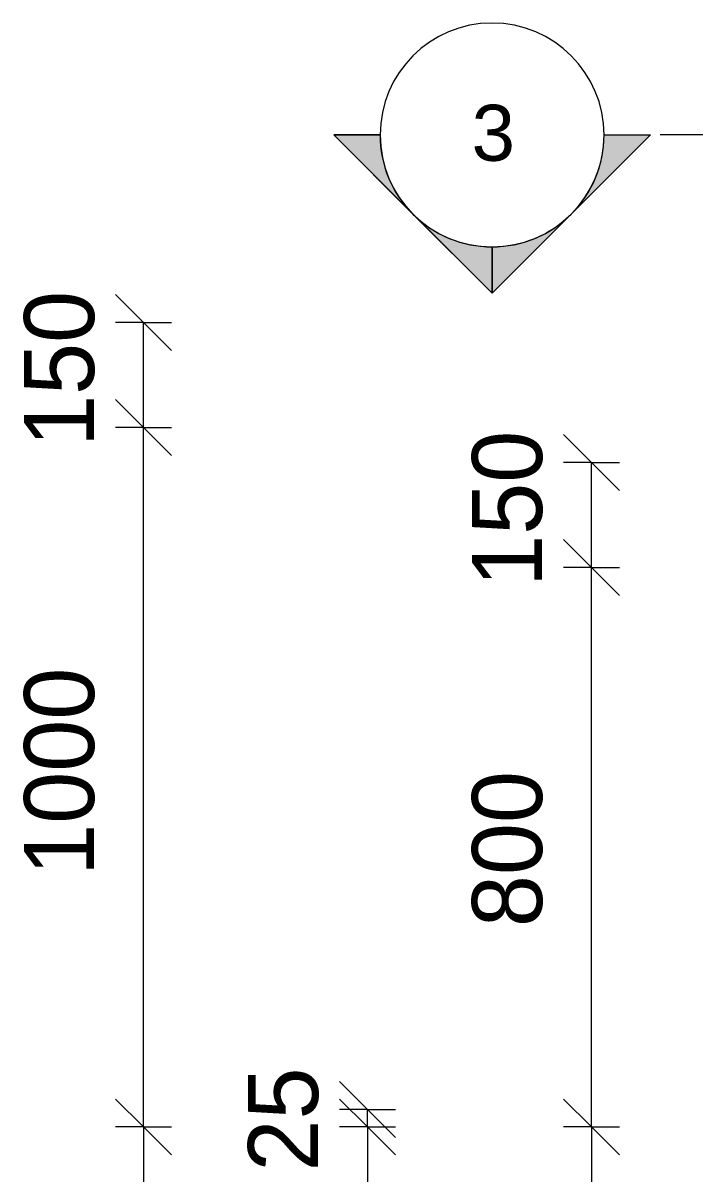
# Model space of a CAD drawing. Header units: millimetres. Extents: x -3747 to 9422, y -2678 to 8176.
# Drawn here: x 93 to 1065, y -1462 to 183 of the extents above; entities that cross this region are included whole.
import ezdxf

# ---------------------------------------------------------------- set-up
doc = ezdxf.new("R2010")
doc.units = ezdxf.units.MM
for name, color, linetype, lineweight in [('A-ANNO-DIMS', 211, 'Continuous', 9), ('A-ANNO-DIMS-40', 211, 'Continuous', 9), ('A-DETL-THIN', 151, 'Continuous', 18), ('G-ANNO-SYMB', 111, 'Continuous', 9)]:
    doc.layers.add(name, color=color, linetype=linetype, lineweight=lineweight)
doc.styles.add('Arial', font='arial.ttf', dxfattribs={"height": 79.99999999999991})
doc.styles.add('Nirmala UI Semilight', font='NirmalaS.ttf', dxfattribs={"height": 99.99999999999999})
doc.dimstyles.new('Arrow_Filled_-_2_5_NI_UI', dxfattribs={"dimscale": 304.8, "dimtxt": 104.7363945578231, "dimasz": 0.2624671916010498, "dimexe": 0.1312335958005249, "dimexo": 0.0625, "dimgap": 0.1312335958005249, "dimtad": 1, "dimdec": 0, "dimzin": 0, "dimdsep": 46, "dimtxsty": 'Nirmala UI Semilight', "dimblk1": 'OBLIQUE', "dimblk2": 'OBLIQUE', "dimsah": 1, "dimcen": 0.09, "dimazin": 0, "dimtfac": 1, "dimtdec": 4, "dimtix": 1, "dimtmove": 0, "dimatfit": 3, "dimfxl": 0.1312335958005249, "dimfxlon": 1, "dimtvp": 1, "dimtolj": 1, "dimtzin": 0, "dimarcsym": 2})

# ---------------------------------------------------------------- blocks, each defined once
blk = doc.blocks.new('Detail View - M_Section Head - Filled SHOP DWG-1002450-Elevation Front')
at = {"layer": 'G-ANNO-SYMB'}
h = blk.add_hatch(color=256, dxfattribs=at)
edge = h.paths.add_edge_path()
edge.add_line((537.0871484161577, 23.17976476377829), (650.2242334060027, -89.95732022606879))
edge.add_arc((763.3613183958514, 23.17976476377784), 160.0000000000003, 179.9999999999999, 224.9999999999995, ccw=False)
edge.add_line((603.3613183958513, 23.17976476377807), (537.0871484161576, 23.17976476377833))
h = blk.add_hatch(color=256, dxfattribs=at)
edge = h.paths.add_edge_path()
edge.add_line((989.6354883755436, 23.1797647637766), (923.3613183958497, 23.17976476377686))
edge.add_arc((763.3613183958503, 23.17976476377756), 159.9999999999997, 315, 359.9999999999998, ccw=False)
edge.add_line((876.4984033856977, -89.95732022606964), (989.6354883755434, 23.17976476377656))
h = blk.add_hatch(color=256, dxfattribs=at)
edge = h.paths.add_edge_path()
edge.add_line((763.3613183958479, -203.0944052159154), (763.3613183958487, -136.8202352362222))
edge.add_arc((763.3613183958514, 23.17976476377823), 160.0000000000003, 224.9999999999997, 269.99999999999903, ccw=False)
edge.add_line((650.224233406003, -89.95732022606911), (763.361318395848, -203.0944052159155))
h = blk.add_hatch(color=256, dxfattribs=at)
edge = h.paths.add_edge_path()
edge.add_line((763.3613183958515, -203.0944052159155), (876.4984033856972, -89.95732022607001))
edge.add_arc((763.3613183958498, 23.17976476377806), 160, 270.00000000000017, 314.99999999999955, ccw=False)
edge.add_line((763.3613183958513, -136.8202352362222), (763.3613183958515, -203.0944052159156))
for p, q in [((763.36131839585, -203.0944052159176), (537.0871484161584, 23.17976476377867)), ((603.3613183958499, 23.17976476377835), (537.0871484161585, 23.1797647637786)), ((537.0871484161576, 23.17976476377833), (603.3613183958513, 23.17976476377807)), ((650.2242334060027, -89.95732022606877), (537.0871484161577, 23.17976476377829)), ((763.36131839585, -203.0944052159176), (989.6354883755439, 23.1797647637772)), ((989.6354883755434, 23.17976476377656), (876.4984033856977, -89.95732022606964)), ((923.3613183958497, 23.17976476377747), (989.6354883755439, 23.17976476377721)), ((923.3613183958497, 23.17976476377686), (989.6354883755436, 23.1797647637766)), ((763.361318395848, -203.0944052159155), (650.224233406003, -89.95732022606911)), ((876.4984033856972, -89.95732022607001), (763.3613183958515, -203.0944052159155)), ((763.3613183958487, -136.8202352362222), (763.3613183958479, -203.0944052159154)), ((763.3613183958515, -203.0944052159156), (763.3613183958513, -136.8202352362222))]:
    blk.add_line(p, q, dxfattribs=at)
for centre, radius, start, end in [((763.3613183958498, 23.17976476377694), 159.9999999999998, 1.78111062161957e-13, 180), ((763.3613183958498, 23.17976476377765), 159.9999999999997, 180.0000000000002, 0), ((763.3613183958514, 23.17976476377784), 160.0000000000003, 179.9999999999995, 224.9999999999991), ((763.3613183958503, 23.17976476377756), 159.9999999999997, 314.9999999999997, 359.9999999999994), ((763.3613183958514, 23.17976476377823), 160.0000000000003, 224.9999999999994, 269.9999999999987), ((763.3613183958498, 23.17976476377806), 160, 269.9999999999998, 314.9999999999992)]:
    blk.add_arc(centre, radius, start, end, dxfattribs=at)
blk = doc.blocks.new('DIMBLOCK52-Elevation Front')
at = {"layer": 'A-ANNO-DIMS-40'}
for p, q in [((905.1892208140729, -595.00000000011), (865.1892208140729, -555.0000000001099)), ((905.1892208140728, -595.00000000011), (865.1892208140728, -595.00000000011)), ((905.1892208140729, -1395.000000000119), (905.1892208140729, -595.00000000011)), ((905.1892208140729, -595.00000000011), (945.1892208140729, -635.0000000001099)), ((905.1892208140728, -595.00000000011), (945.1892208140727, -595.00000000011)), ((905.1892208140729, -1395.000000000119), (865.1892208140729, -1355.000000000119)), ((905.1892208140728, -1395.000000000119), (865.1892208140728, -1395.000000000119)), ((905.1892208140729, -1395.000000000119), (945.1892208140729, -1435.000000000119)), ((905.1892208140728, -1395.000000000119), (945.1892208140727, -1395.000000000119))]:
    blk.add_line(p, q, dxfattribs=at)
at = {"layer": 'A-ANNO-DIMS-40', "color": 0, "insert": (734.7204514881606, -1109.257884972285), "char_height": 99.99999999999999, "width": 274.2189239332096, "attachment_point": 1, "rotation": 90, "line_spacing_factor": 1.142578849721707, "style": 'Nirmala UI Semilight'}
blk.add_mtext('800', dxfattribs=at)
blk = doc.blocks.new('_Oblique')
at = {"color": 0, "linetype": 'ByBlock', "lineweight": -2}
blk.add_line((-0.5, -0.5), (0.5, 0.5), dxfattribs=at)
blk = doc.blocks.new('DIMBLOCK53-Elevation Front')
at = {"layer": 'A-ANNO-DIMS-40'}
for p, q in [((905.1892208140729, -445.0000000001097), (865.1892208140729, -405.0000000001097)), ((905.1892208140728, -445.00000000011), (865.1892208140728, -445.00000000011)), ((905.1892208140729, -595.00000000011), (905.1892208140729, -445.0000000001097)), ((905.1892208140729, -445.0000000001097), (945.1892208140729, -485.0000000001098)), ((905.1892208140728, -445.00000000011), (945.1892208140727, -445.00000000011)), ((905.1892208140729, -595.00000000011), (865.1892208140729, -555.0000000001099)), ((905.1892208140728, -595.00000000011), (865.1892208140728, -595.00000000011)), ((905.1892208140729, -595.00000000011), (945.1892208140729, -635.0000000001099)), ((905.1892208140728, -595.00000000011), (945.1892208140727, -595.00000000011))]:
    blk.add_line(p, q, dxfattribs=at)
at = {"layer": 'A-ANNO-DIMS-40', "color": 0, "insert": (734.7204514881606, -622.8320964750635), "char_height": 99.99999999999999, "width": 246.7970315398886, "attachment_point": 1, "rotation": 90, "line_spacing_factor": 1.142578849721707, "style": 'Nirmala UI Semilight'}
blk.add_mtext('150', dxfattribs=at)
blk = doc.blocks.new('DIMBLOCK54-Elevation Front')
at = {"layer": 'A-ANNO-DIMS-40'}
for p, q in [((265.1892208140725, -395.0000000001103), (225.1892208140726, -355.0000000001102)), ((265.1892208140725, -395.0000000001106), (225.1892208140725, -395.0000000001106)), ((265.1892208140725, -1395.000000000119), (265.1892208140725, -395.0000000001103)), ((265.1892208140725, -395.0000000001103), (305.1892208140725, -435.0000000001103)), ((265.1892208140725, -395.0000000001106), (305.1892208140725, -395.0000000001106)), ((265.1892208140725, -1395.000000000119), (225.1892208140726, -1355.000000000119)), ((265.1892208140727, -1395.000000000119), (225.1892208140727, -1395.000000000119)), ((265.1892208140725, -1395.000000000119), (305.1892208140725, -1435.000000000119)), ((265.1892208140727, -1395.000000000119), (305.1892208140726, -1395.000000000119))]:
    blk.add_line(p, q, dxfattribs=at)
at = {"layer": 'A-ANNO-DIMS-40', "color": 0, "insert": (94.72045148816044, -1035.918058132459), "char_height": 99.99999999999999, "width": 338.2033395176251, "attachment_point": 1, "rotation": 90, "line_spacing_factor": 1.142578849721707, "style": 'Nirmala UI Semilight'}
blk.add_mtext('1000', dxfattribs=at)
blk = doc.blocks.new('DIMBLOCK55-Elevation Front')
at = {"layer": 'A-ANNO-DIMS-40'}
for p, q in [((265.1892208140725, -245.0000000001102), (225.1892208140726, -205.0000000001102)), ((265.1892208140725, -245.0000000001106), (225.1892208140725, -245.0000000001106)), ((265.1892208140725, -395.0000000001103), (265.1892208140725, -245.0000000001102)), ((265.1892208140725, -245.0000000001102), (305.1892208140725, -285.0000000001103)), ((265.1892208140725, -245.0000000001106), (305.1892208140725, -245.0000000001106)), ((265.1892208140725, -395.0000000001103), (225.1892208140726, -355.0000000001102)), ((265.1892208140725, -395.0000000001106), (225.1892208140725, -395.0000000001106)), ((265.1892208140725, -395.0000000001103), (305.1892208140725, -435.0000000001103)), ((265.1892208140725, -395.0000000001106), (305.1892208140725, -395.0000000001106))]:
    blk.add_line(p, q, dxfattribs=at)
at = {"layer": 'A-ANNO-DIMS-40', "color": 0, "insert": (94.72045148816036, -422.8320964750642), "char_height": 99.99999999999999, "width": 246.7970315398886, "attachment_point": 1, "rotation": 90, "line_spacing_factor": 1.142578849721707, "style": 'Nirmala UI Semilight'}
blk.add_mtext('150', dxfattribs=at)
blk = doc.blocks.new('DIMBLOCK56-Elevation Front')
at = {"layer": 'A-ANNO-DIMS-40'}
for p, q in [((585.1892208140727, -1370.000000000118), (545.1892208140728, -1330.000000000118)), ((585.1892208140727, -1395.000000000119), (545.1892208140728, -1355.000000000119)), ((585.1892208140725, -1370.000000000119), (545.1892208140727, -1370.000000000119)), ((585.1892208140727, -1395.000000000119), (585.1892208140727, -1370.000000000118)), ((585.1892208140727, -1370.000000000118), (625.1892208140728, -1410.000000000118)), ((585.1892208140725, -1370.000000000119), (625.1892208140727, -1370.000000000119)), ((585.1892208140725, -1395.000000000119), (545.1892208140727, -1395.000000000119)), ((585.1892208140727, -1395.000000000119), (625.1892208140728, -1435.000000000119)), ((585.1892208140725, -1395.000000000119), (625.1892208140727, -1395.000000000119))]:
    blk.add_line(p, q, dxfattribs=at)
at = {"layer": 'A-ANNO-DIMS-40', "color": 0, "insert": (414.7204514881604, -1458.671923314899), "char_height": 99.99999999999999, "width": 182.8126159554731, "attachment_point": 1, "rotation": 90, "line_spacing_factor": 1.142578849721707, "style": 'Nirmala UI Semilight'}
blk.add_mtext('25', dxfattribs=at)

msp = doc.modelspace()

# ---------------------------------------------------------------- linework, layer by layer
at = {"layer": 'A-DETL-THIN'}
for p, q in [((265.1892208140726, -1395.000000000119), (265.1892208140708, -2484.648602759857)), ((585.1892208140727, -1395.000000000119), (585.189220814071, -2484.648602759858)), ((905.1892208140728, -1395.000000000119), (905.1892208140716, -2078.916907920846))]:
    msp.add_line(p, q, dxfattribs=at)
at = {"layer": 'G-ANNO-SYMB'}
msp.add_line((1064.632494268549, 23.17976476377705), (1003.361318395851, 23.17976476377705), dxfattribs=at)

# ---------------------------------------------------------------- block references
msp.add_blockref('Detail View - M_Section Head - Filled SHOP DWG-1002450-Elevation Front', (0, 0), dxfattribs=at)

# ---------------------------------------------------------------- texts
at = {"layer": 'G-ANNO-SYMB', "insert": (734.0081414625006, 66.24684417176836), "char_height": 79.99999999999991, "width": 76.96199999999993, "attachment_point": 1, "style": 'Arial'}
msp.add_mtext('3', dxfattribs=at)

# ---------------------------------------------------------------- dimensions: what is measured, and where the dimension line sits
at = {"layer": 'A-ANNO-DIMS'}
for base, p1, p2, override, picture, middle in [((265.1892208140727, -245.0000000001107), (305.1892208140725, -395.0000000001106), (305.1892208140725, -245.0000000001106), {"dimpost": '<>', "dimfxl": 150}, 'DIMBLOCK55-Elevation Front', (173.236640503901, -320.0000000001107)), ((265.1892208140727, -395.0000000001108), (305.1892208140726, -1395.000000000119), (305.1892208140725, -395.0000000001106), {"dimpost": '<>', "dimfxl": 1000.000000000008}, 'DIMBLOCK54-Elevation Front', (173.236640503901, -895.0000000001149)), ((905.1892208140732, -445.0000000001103), (945.1892208140727, -595.00000000011), (945.1892208140727, -445.00000000011), {"dimpost": '<>', "dimfxl": 150}, 'DIMBLOCK53-Elevation Front', (813.2366405039014, -520.0000000001104)), ((905.1892208140732, -595.0000000001103), (945.1892208140727, -1395.000000000119), (945.1892208140727, -595.00000000011), {"dimpost": '<>', "dimfxl": 800.0000000000089}, 'DIMBLOCK52-Elevation Front', (813.5155805324123, -995.0000000001148)), ((585.1892208140728, -1370.000000000119), (625.1892208140727, -1395.000000000119), (625.1892208140727, -1370.000000000119), {"dimpost": '<>', "dimfxl": 25.00000000000023}, 'DIMBLOCK56-Elevation Front', (493.5155805324118, -1382.500000000119))]:
    dim = msp.add_linear_dim(base=base, p1=p1, p2=p2, angle=89.99999999999991, dimstyle='Arrow_Filled_-_2_5_NI_UI', override=override, dxfattribs=at)
    dim.commit()
    dim.dimension.update_dxf_attribs({"geometry": picture, "text_midpoint": middle})

doc.saveas('drawing.dxf')
